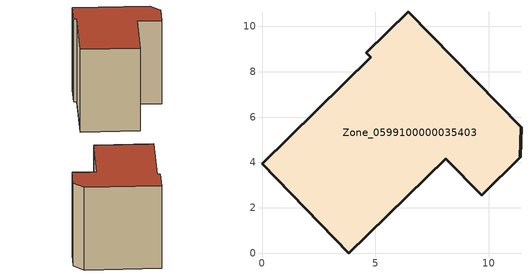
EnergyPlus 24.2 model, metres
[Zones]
Zone_0599100000035403
 floor ground (C_G): 3.83,0 0,3.94 4.79,8.63 4.59,8.83 6.45,10.64 11.41,5.55 11.38,4.22 9.68,2.56 8.1,4.17 z0
 wall outside (C_F): 0,3.94 3.83,0 8.1,4.17 9.68,2.56 11.38,4.22 11.41,5.55 6.45,10.64 4.59,8.83 4.79,8.63 0,3.94 z0:8.3
 roof outside (C_R): 6.45,10.64 4.59,8.83 4.79,8.63 0,3.94 3.83,0 8.1,4.17 9.68,2.56 11.38,4.22 11.41,5.55 z8.3
[BUILDING]
Pand.0599100000035403: North Axis=0; Terrain=City; Loads Convergence Tolerance Value=0.04; Temperature Convergence Tolerance Value=0.4; Solar Distribution=FullExterior; Maximum Number of Warmup Days=25; Minimum Number of Warmup Days=1
[Site:Location]
Rotterdam.The.Hague.AP_ZH_NLD Design_Conditions: Latitude=51.96; Longitude=4.45; Time Zone=1; Elevation=-4.5
[SITE:GROUNDTEMPERATURE:BUILDINGSURFACE]
18, 18, 18, 18, 18, 18, 18, 18, 18, 18, 18, 18
[MATERIAL] Thermal Absorptance=0.9; Solar Absorptance=0.7; Visible Absorptance=0.7
Name | Roughness | Thickness | Conductivity | Density | Specific Heat
G.TC.1975-1991 | MediumSmooth | 0.15 | 0.288461 | 540 | 1210
F.TC.1975-1991 | Rough | 0.3 | 0.230769 | 1920 | 840
R.TC.1975-1991 | MediumRough | 0.2 | 0.153846 | 1500 | 1000
[CONSTRUCTION]
C_G: G.TC.1975-1991
C_F: F.TC.1975-1991
C_R: R.TC.1975-1991
[ZONE]
Zone_0599100000035403: Type=1; Multiplier=1; Ceiling Height=Autocalculate; Volume=Autocalculate; Floor Area=autocalculate; Part of Total Floor Area=Yes
[ZONEINFILTRATION:DESIGNFLOWRATE]
Infil_Zone_0599100000035403: Zone or ZoneList or Space or SpaceList=Zone_0599100000035403; Schedule=AlwaysOn; Design Flow Rate Calculation Method=Flow/Area; Flow Rate per Floor Area=0.003; Constant Term Coefficient=1; Temperature Term Coefficient=0; Velocity Term Coefficient=0; Velocity Squared Term Coefficient=0
[HVACTEMPLATE:ZONE:IDEALLOADSAIRSYSTEM]
Zone_0599100000035403: Maximum Heating Supply Air Temperature=50; Minimum Cooling Supply Air Temperature=13; Maximum Heating Supply Air Humidity Ratio=0.0156; Minimum Cooling Supply Air Humidity Ratio=0.0077; Heating Limit=NoLimit; Cooling Limit=NoLimit; Dehumidification Control Type=ConstantSensibleHeatRatio; Cooling Sensible Heat Ratio=0.7; Dehumidification Setpoint=60; Humidification Control Type=None; Humidification Setpoint=30; Outdoor Air Method=None; Outdoor Air Flow Rate per Person=0.00944; Outdoor Air Flow Rate per Zone Floor Area=0; Outdoor Air Flow Rate per Zone=0; Demand Controlled Ventilation Type=None; Outdoor Air Economizer Type=NoEconomizer; Heat Recovery Type=None; Sensible Heat Recovery Effectiveness=0.7; Latent Heat Recovery Effectiveness=0.65
[ZONECONTROL:THERMOSTAT]
ThermostatControl_Zone_0599100000035403: Zone or ZoneList=Zone_0599100000035403; Control Type Schedule=DualSetpointControlType; Control 1=Thermostat_Zone_0599100000035403; Temperature Difference Between Cutout And Setpoint=0
[THERMOSTATSETPOINT:DUALSETPOINT]
Thermostat_Zone_0599100000035403: Heating Setpoint Temperature Schedule=HeatingSetpoint_Zone_0599100000035403; Cooling Setpoint Temperature Schedule=CoolingSetpoint_Zone_0599100000035403
[SCHEDULE:COMPACT]
HeatingSetpoint_Zone_0599100000035403: Through: 12/31, For: AllDays, Until: 24:00, 21
CoolingSetpoint_Zone_0599100000035403: Through: 12/31, For: AllDays, Until: 24:00, 24
DualSetpointControlType: Through: 12/31, For: AllDays, Until: 24:00, 4
AlwaysOn: Through: 12/31, For: AllDays, Until: 24:00, 1
